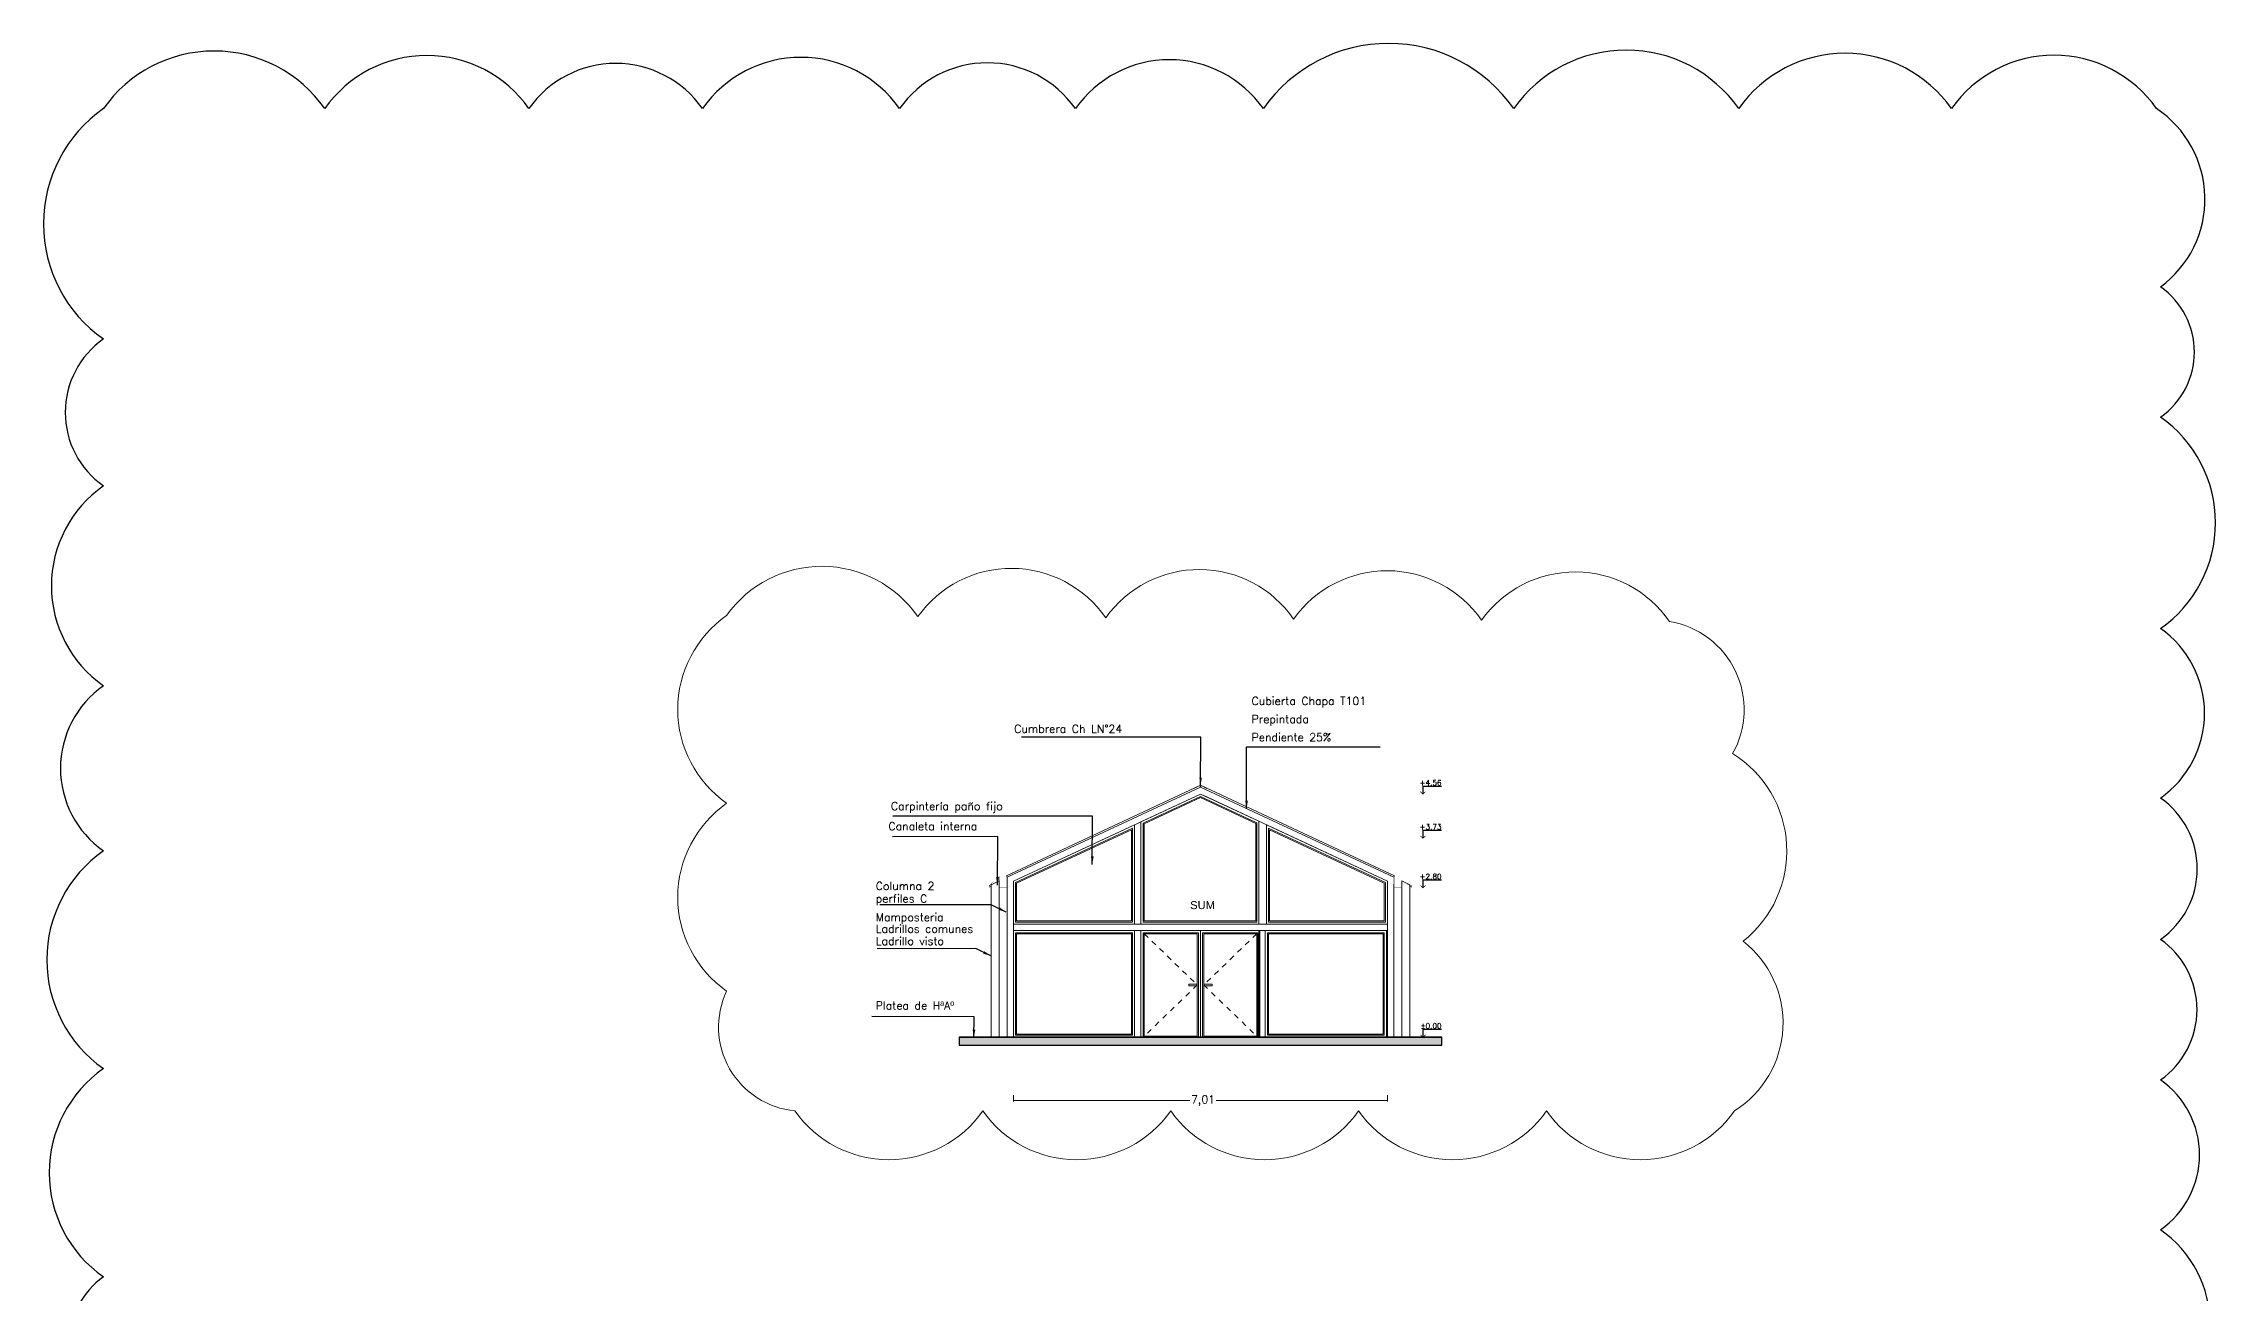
# Model space of a CAD drawing. Header units: metres. Extents: x 5593058 to 5593183, y 6971841 to 6972020.
# Drawn here: x 5593069.12 to 5593109.83, y 6971875.19 to 6971898.61 of the extents above; entities that cross this region are included whole.
import ezdxf
from ezdxf.enums import TextEntityAlignment as Align

# ---------------------------------------------------------------- set-up
doc = ezdxf.new("R2010")
doc.units = ezdxf.units.M
doc.header["$LTSCALE"] = 0.1
doc.header["$PDMODE"] = 35
doc.header["$PDSIZE"] = -3
doc.linetypes.add('DASHED2', pattern=[0.375, 0.25, -0.125])
for name, color, linetype, lineweight in [('0-COTAS', 9, 'Continuous', 0), ('A-PISOS', 252, 'Continuous', 0), ('A-PLANILLA LOCALES', 2, 'Continuous', 0)]:
    doc.layers.add(name, color=color, linetype=linetype, lineweight=lineweight)
for name, color, linetype in [('A - ABERTURAS.', 1, 'Continuous'), ('A - MUROS', 2, 'Continuous'), ('A - MUROS NUEVOS.', 4, 'Continuous'), ('A - TEXTOS', 1, 'Continuous'), ('A- HACH_MURO', 10, 'Continuous'), ('Borde Rio', 160, 'Continuous'), ('simb_cota nivel', 1, 'Continuous')]:
    doc.layers.add(name, color=color, linetype=linetype)
doc.styles.add('arial', font='arial.ttf')
doc.styles.add('COTAS', font='arial.ttf', dxfattribs={"width": 0.7})
doc.styles.add('ROMANS', font='romans')
doc.styles.get("Standard").update_dxf_attribs({"font": 'simplex.shx'})
doc.dimstyles.new('1-100', dxfattribs={"dimscale": 0.05, "dimtxt": 6, "dimasz": 3, "dimexe": 1.25, "dimexo": 0.625, "dimtad": 0, "dimzin": 1, "dimtxsty": 'COTAS', "dimcen": 0, "dimazin": 0, "dimtm": 1e-09, "dimtfac": 1, "dimtofl": 0, "dimtmove": 0, "dimatfit": 3, "dimfxl": 1.25, "dimarcsym": 0})
doc.dimstyles.new('EST-1.100', dxfattribs={"dimtxt": 0.15, "dimasz": 0.01, "dimexe": 0.015, "dimexo": 0, "dimgap": 0.05, "dimtad": 0, "dimtxsty": 'Standard', "dimblk": 'DOT', "dimcen": 0.02, "dimclrd": 256, "dimclre": 256, "dimclrt": 256, "dimazin": 0, "dimtfac": 1, "dimtmove": 0, "dimatfit": 3, "dimfxl": 0.1, "dimfxlon": 1, "dimlwd": -1, "dimlwe": -1, "dimarcsym": 0})

# ---------------------------------------------------------------- blocks, each defined once
blk = doc.blocks.new('_Dot')
at = {"color": 0, "linetype": 'ByBlock', "lineweight": -2}
blk.add_line((-0.5, 0), (-1, 0), dxfattribs=at)
at = {"color": 0, "linetype": 'ByBlock', "const_width": 0.5}
blk.add_lwpolyline([(-0.25, 0, 1), (0.25, 0, 1)], format="xyb", close=True, dxfattribs=at)
blk = doc.blocks.new('*D54')
at = {"layer": '0-COTAS', "transparency": 16777216}
for p, q in [((5593087.29882015, 6971878.892642497), (5593087.29882015, 6971878.777642497)), ((5593094.309283826, 6971878.892642497), (5593094.309283826, 6971878.777642497)), ((5593087.30882015, 6971878.792642497), (5593090.605893699, 6971878.792642497)), ((5593094.299283826, 6971878.792642497), (5593091.098750842, 6971878.792642497))]:
    blk.add_line(p, q, dxfattribs=at)
at = {"layer": 'Defpoints', "color": 0, "transparency": 16777216}
for p in [(5593087.29882015, 6971879.981041841), (5593094.309283826, 6971879.981041841), (5593094.309283826, 6971878.792642497)]:
    blk.add_point(p, dxfattribs=at)
at = {"layer": '0-COTAS', "transparency": 16777216, "xscale": 0.01, "yscale": 0.01, "zscale": 0.01, "rotation": 180}
blk.add_blockref('_Dot', (5593087.29882015, 6971878.792642497), dxfattribs=at)
at = {"layer": '0-COTAS', "transparency": 16777216, "xscale": 0.01, "yscale": 0.01, "zscale": 0.01}
blk.add_blockref('_Dot', (5593094.309283826, 6971878.792642497), dxfattribs=at)
at = {"layer": '0-COTAS', "transparency": 16777216, "insert": (5593090.85232227, 6971878.792642497), "char_height": 0.15, "attachment_point": 5}
blk.add_mtext('7,01', dxfattribs=at)
blk = doc.blocks.new('puerta acceso ppal')
at = {"layer": 'A-PISOS'}
for points in [[(0, 2), (1.115231838077307, 2), (1.115231838077307, -9.313225746154785e-10), (0, -9.313225746154785e-10)], [(0.0400000000372529, 1.959999999962747), (1.075231838040054, 1.959999999962747), (1.075231838040054, -9.313225746154785e-10), (0.0400000000372529, -9.313225746154785e-10)], [(0.05999999959021807, 1.940000000409782), (1.055231838487089, 1.940000000409782), (1.055231838487089, 0.01999999862164259), (0.05999999959021807, 0.01999999862164259)], [(1.055231838487089, 0.9948406299808994), (0.897828470915556, 0.994837608304806), (0.897828470915556, 0.9651563473744318), (1.055231838487089, 0.9651593690505251)]]:
    blk.add_lwpolyline(points, close=True, dxfattribs=at)
at = {"layer": 'A-PISOS', "linetype": 'DASHED2'}
blk.add_lwpolyline([(0.05999999959021807, 1.940000000409782), (1.055231838487089, 0.9799999995157123), (0.05999999959021807, 0.01999999862164259)], dxfattribs=at)
blk = doc.blocks.new('paño fijo')
at = {"layer": 'A-PISOS'}
for points in [[(0, 0), (2.270000010728836, 0), (2.270000010728836, -1.999999999068677), (0, -1.999999999068677)], [(0.0400000000372529, -0.0400000000372529), (2.230000010691583, -0.0400000000372529), (2.230000010691583, -1.959999999031425), (0.0400000000372529, -1.959999999031425)], [(0.05999999959021807, -0.05999999959021807), (2.210000011138618, -0.05999999959021807), (2.210000011138618, -1.939999999478459), (0.05999999959021807, -1.939999999478459)]]:
    blk.add_lwpolyline(points, close=True, dxfattribs=at)
blk = doc.blocks.new('paño fijo 2')
at = {"layer": 'A-PISOS'}
blk.add_lwpolyline([(-2.270000006072223, -1.058518532663584), (-2.270000004209578, -1.862069728784263), (6.51925802230835e-09, -1.86206972040236), (0, 0), (-2.270000006072223, -1.058518532663584)], dxfattribs=at)
for points in [[(-2.23000000603497, -1.084001341834664), (-2.230000004172325, -1.82206972874701), (-0.03999999351799488, -1.822069720365107), (-0.0400000000372529, -0.06278742663562298)], [(-2.210000006482005, -1.096742746420205), (-2.21000000461936, -1.802069728262722), (-0.05999999307096004, -1.802069720812142), (-0.05999999959021807, -0.09418113995343447)]]:
    blk.add_lwpolyline(points, close=True, dxfattribs=at)
blk = doc.blocks.new('paño fijo 3')
at = {"layer": 'A-PISOS'}
blk.add_lwpolyline([(-1.115231831558049, -2.438067873008549), (1.094768169336021, -2.438067864626646), (1.09476816188544, -0.5104988478124142), (0, 0), (-1.115231837145984, -0.5200412170961499), (-1.115231831558049, -2.438067873008549)], dxfattribs=at)
for points in [[(-1.075231831520796, -2.398067872971296), (1.054768169298768, -2.398067864589393), (1.054768161848187, -0.5359816569834948), (0, -0.04413511790335178), (-1.075231837108731, -0.5455240262672305)], [(-1.055231831967831, -2.378067873418331), (1.034768169745803, -2.378067865036428), (1.034768162295222, -0.548723061569035), (0, -0.06620267685502768), (-1.055231837555766, -0.5582654308527708)]]:
    blk.add_lwpolyline(points, close=True, dxfattribs=at)
blk = doc.blocks.new('ref-nivel-co')
at = {"linetype": 'ByBlock'}
blk.add_line((-6.661338147750939e-18, 0.003000000000000043), (0, 7.105427357601002e-17), dxfattribs=at)
at = {"const_width": 0.00025}
blk.add_lwpolyline([(-0.0009750000000000058, 0.0009040375655910099), (0, 7.107378921511475e-17), (0.0009749999999999983, 0.0009040375655910099)], dxfattribs=at)
blk.add_lwpolyline([(-6.661338147750939e-18, 0.003000000000000043), (0.006999999999999997, 0.003000000000000043)])
blk.add_attdef('NIVEL', text='', height=0.002).set_placement((0.006999999999999997, 0.003262265530143154), align=Align.RIGHT)

msp = doc.modelspace()

# ---------------------------------------------------------------- hatches: boundary and pattern name
at = {"layer": 'A - MUROS'}
h = msp.add_hatch(color=256, dxfattribs=at)
h.dxf.hatch_style = 1
h.paths.add_polyline_path([(5593095.329283828, 6971879.98104184), (5593090.177216154, 6971879.98104184), (5593090.17721614, 6971879.981041832), (5593090.096506075, 6971879.981041832), (5593086.278820148, 6971879.98104184), (5593086.278820148, 6971879.831041836), (5593095.329283827, 6971879.831041836)])

# ---------------------------------------------------------------- linework, layer by layer
at = {"layer": '0-COTAS'}
for p, q in [((5593087.166142408, 6971883.008231074), (5593090.791373438, 6971884.698704301)), ((5593087.178820143, 6971882.98104146), (5593090.804051989, 6971884.671515068)), ((5593090.804051989, 6971884.671515068), (5593090.791373439, 6971884.698704302)), ((5593090.804051989, 6971884.671515068), (5593090.816730538, 6971884.698704301)), ((5593094.429283839, 6971882.981041458), (5593090.804051988, 6971884.671515068)), ((5593094.441962237, 6971883.008230763), (5593090.816730537, 6971884.698704301)), ((5593087.028820143, 6971882.911095302), (5593086.878820143, 6971882.841149143)), ((5593087.028820148, 6971879.98104184), (5593087.028820143, 6971882.911095302)), ((5593087.178820957, 6971882.98104184), (5593087.166142408, 6971883.008231074)), ((5593094.429283832, 6971882.981041444), (5593094.441962388, 6971883.008230692)), ((5593094.579283828, 6971879.98104184), (5593094.579283833, 6971882.911095302)), ((5593094.579283833, 6971882.911095302), (5593094.729283833, 6971882.841149143)), ((5593086.878820147, 6971879.98104184), (5593086.878820143, 6971882.841149143)), ((5593094.729283827, 6971879.98104184), (5593094.729283833, 6971882.841149143))]:
    msp.add_line(p, q, dxfattribs=at)
at = {"layer": '0-COTAS', "flags": 128}
msp.add_lwpolyline([(5593081.9231775, 6971887.888241458, 0.52056705), (5593081.9231775, 6971884.366358133, 0.52056705), (5593081.9231775, 6971880.844474809, 0.52056705), (5593083.202642786, 6971878.602056771, 0.52056705), (5593086.72452611, 6971878.602056771, 0.52056705), (5593090.246409435, 6971878.602056771, 0.52056705), (5593093.768292759, 6971878.602056771, 0.52056705), (5593097.290176083, 6971878.602056771, 0.52056705), (5593100.812059407, 6971878.602056771, 0.52056705), (5593100.97279121, 6971881.781589081, 0.52056705), (5593100.777353276, 6971885.298045559, 0.52056705), (5593099.59344767, 6971887.77618612, 0.52056705), (5593096.071635159, 6971887.798519558, 0.52056705), (5593092.549822647, 6971887.820852997, 0.52056705), (5593089.028010136, 6971887.843186435, 0.52056705), (5593085.506197623, 6971887.865519874, 0.52056705)], format="xyb", close=True, dxfattribs=at)
msp.add_lwpolyline([(5593090.677003163, 6971884.646162057), (5593090.803844866, 6971884.705145914), (5593090.92547473, 6971884.646921338)], dxfattribs=at)
at = {"layer": '0-COTAS', "const_width": 0.01, "flags": 128}
for points in [[(5593087.268771822, 6971883.024732136), (5593087.178820957, 6971882.98104184), (5593087.178820957, 6971882.78104184), (5593087.028820958, 6971882.78104184), (5593087.028820957, 6971882.908184905), (5593086.842622668, 6971882.817745992), (5593086.842622668, 6971882.797745992), (5593086.857622667, 6971882.797745992), (5593086.871764803, 6971882.811888128)], [(5593094.339332154, 6971883.024732136), (5593094.429283018, 6971882.98104184), (5593094.429283018, 6971882.78104184), (5593094.579283018, 6971882.78104184), (5593094.579283019, 6971882.908184905), (5593094.765481308, 6971882.817745992), (5593094.765481308, 6971882.797745992), (5593094.750481308, 6971882.797745992), (5593094.736339172, 6971882.811888128)]]:
    msp.add_lwpolyline(points, dxfattribs=at)
at = {"layer": 'A- HACH_MURO', "flags": 128}
msp.add_lwpolyline([(5593108.796671448, 6971872.784577161, 0.52056705), (5593108.796671448, 6971876.371506147, 0.52056705), (5593108.796671448, 6971879.182857293, 0.52056705), (5593108.796671448, 6971881.814555638, 0.52056705), (5593108.796671448, 6971884.464780906, 0.52056705), (5593108.796671448, 6971887.644190528, 0.52056705), (5593108.796671448, 6971891.6069097, 0.52056705), (5593108.796671448, 6971894.046555336, 0.52056705), (5593108.723163947, 6971897.389441601, 0.52056705), (5593104.878608615, 6971897.389441601, 0.52056705), (5593100.892183735, 6971897.389441601, 0.52056705), (5593096.677673469, 6971897.389441601, 0.52056705), (5593091.982192613, 6971897.389441601, 0.52056705), (5593088.459013748, 6971897.389441601, 0.52056705), (5593085.163263802, 6971897.389441601, 0.52056705), (5593081.470279123, 6971897.389441601, 0.52056705), (5593078.217710038, 6971897.389441601, 0.52056705), (5593074.391171044, 6971897.389441601, 0.52056705), (5593070.243312868, 6971897.389441601, 0.52056705), (5593070.243312868, 6971893.070772099, 0.52056705), (5593070.243312868, 6971890.31697112, 0.52056705), (5593070.243312868, 6971886.570302129, 0.52056705), (5593070.243312868, 6971883.474482481, 0.52056705), (5593070.243312868, 6971879.39352653, 0.52056705), (5593070.243312868, 6971875.487919881, 0.52056705), (5593070.243312868, 6971873.053453031, 0.52056705)], format="xyb", dxfattribs=at)
at = {"layer": 'A-PISOS'}
for p, q in [((5593087.298820146, 6971882.101041839), (5593094.309283829, 6971882.10104184)), ((5593087.298820146, 6971881.98104184), (5593094.309283829, 6971881.981041841)), ((5593090.804051988, 6971881.981041841), (5593090.804051988, 6971879.981041841))]:
    msp.add_line(p, q, dxfattribs=at)
for points in [[(5593090.804051988, 6971884.539109712), (5593087.298820144, 6971882.904593036)], [(5593090.851376014, 6971884.517042154), (5593094.309283831, 6971882.904593036)], [(5593089.687893702, 6971884.151041838), (5593089.688820151, 6971884.151041838)], [(5593089.688820151, 6971884.019068495), (5593089.688820156, 6971882.101041839), (5593089.568820157, 6971882.101041839), (5593089.568820151, 6971883.963111568)], [(5593087.298820144, 6971882.904593036), (5593087.29882015, 6971879.981041841), (5593087.178820151, 6971879.981041841), (5593087.178820143, 6971882.98104184)], [(5593094.309283831, 6971882.904593036), (5593094.309283826, 6971879.981041841), (5593094.429283825, 6971879.981041841), (5593094.429283832, 6971882.848636108)]]:
    msp.add_lwpolyline(points, dxfattribs=at)
for points in [[(5593089.568820157, 6971879.981041841), (5593089.568820149, 6971881.981041841), (5593089.68882015, 6971881.981041841), (5593089.688820156, 6971879.981041841)], [(5593091.898820157, 6971879.981041841), (5593091.89882015, 6971881.981041842), (5593092.018820151, 6971881.981041842), (5593092.018820156, 6971879.981041841)]]:
    msp.add_lwpolyline(points, close=True, dxfattribs=at)
at = {"layer": 'Borde Rio', "color": 3}
msp.add_line((5593086.278820148, 6971879.981041837), (5593095.329283827, 6971879.98104184), dxfattribs=at)
at = {"layer": 'Borde Rio', "color": 3, "flags": 128}
msp.add_lwpolyline([(5593086.278820148, 6971879.981041837), (5593086.278820148, 6971879.831041836), (5593095.329283827, 6971879.831041836), (5593095.329283828, 6971879.98104184), (5593086.278820148, 6971879.98104184)], dxfattribs=at)

# ---------------------------------------------------------------- block references
at = {"layer": 'A - ABERTURAS.'}
msp.add_blockref('puerta acceso ppal', (5593089.68882015, 6971879.981041841), dxfattribs=at)
at = {"layer": 'A - ABERTURAS.', "xscale": -1}
msp.add_blockref('puerta acceso ppal', (5593091.919283826, 6971879.981041841), dxfattribs=at)
at = {"layer": 'A - MUROS NUEVOS.', "color": 1}
for name, p in [('paño fijo 3', (5593090.804051988, 6971884.539109712)), ('paño fijo 2', (5593089.568820151, 6971883.963111568)), ('paño fijo', (5593087.298820146, 6971881.98104184)), ('paño fijo', (5593092.018820151, 6971881.981041841))]:
    msp.add_blockref(name, p, dxfattribs=at)
at = {"layer": 'A - MUROS NUEVOS.', "color": 1, "xscale": -1}
msp.add_blockref('paño fijo 2', (5593092.039283825, 6971883.963111568), dxfattribs=at)
at = {"layer": 'simb_cota nivel', "xscale": 50, "yscale": 50, "zscale": 50}
for p, values in [((5593094.972626027, 6971884.539109709), {'NIVEL': '+4.56'}), ((5593094.972626027, 6971883.711305392), {'NIVEL': '+3.73'}), ((5593094.972626027, 6971882.781041833), {'NIVEL': '+2.80'}), ((5593094.972626029, 6971879.981041833), {'NIVEL': '%%p0.00'})]:
    msp.add_blockref('ref-nivel-co', p, dxfattribs=at).add_auto_attribs(values)

# ---------------------------------------------------------------- texts
at = {"layer": 'A - TEXTOS', "color": 252, "lineweight": 15, "ltscale": 0.08, "style": 'ROMANS'}
for s, p in [('Cubierta Chapa T101', (5593091.761958582, 6971886.209680569)), ('Cumbrera Ch LN°24 ', (5593087.31234118, 6971885.687918605)), ('Prepintada ', (5593091.761958582, 6971885.870822849)), ('Pendiente 25%%%', (5593091.761958582, 6971885.529277365)), ('Carpintería paño fijo', (5593085.002643523, 6971884.239650222)), ('Canaleta interna', (5593084.955388385, 6971883.862114021)), ('Columna 2 ', (5593084.717662531, 6971882.742055626)), ('perfiles C', (5593084.717662531, 6971882.504453494)), ('Mamposteria ', (5593084.717662531, 6971882.155476076)), ('Ladrillos comunes', (5593084.717662531, 6971881.940149209)), ('Ladrillo visto', (5593084.717662531, 6971881.709972338)), ('Platea de HªAº', (5593084.717662531, 6971880.49968797))]:
    msp.add_text(s, height=0.15, dxfattribs=at).set_placement(p)
at = {"layer": 'A-PLANILLA LOCALES', "style": 'arial'}
msp.add_text('SUM', height=0.15, dxfattribs=at).set_placement((5593090.610507445, 6971882.383216077))

# ---------------------------------------------------------------- dimensions: what is measured, and where the dimension line sits
at = {"layer": '0-COTAS'}
dim = msp.add_linear_dim(base=(5593094.309283826, 6971878.792642497), p1=(5593087.29882015, 6971879.981041841), p2=(5593094.309283826, 6971879.981041841), dimstyle='EST-1.100', dxfattribs=at)
dim.commit()
dim.dimension.update_dxf_attribs({"geometry": '*D54', "text_midpoint": (5593090.85232227, 6971878.792642497), "dimtype": 160})

# ---------------------------------------------------------------- leaders
at = {"color": 252, "lineweight": 15, "ltscale": 0.08}
for points in [[(5593090.80515598, 6971884.699726179), (5593090.813055931, 6971885.605365406), (5593087.448456123, 6971885.605365406)], [(5593091.667695809, 6971884.266195856), (5593091.667695809, 6971885.427299821), (5593094.173807132, 6971885.427299821)], [(5593088.77572758, 6971883.219478311), (5593088.781500226, 6971884.127384975), (5593085.037542743, 6971884.124860289)], [(5593086.997247476, 6971882.834177929), (5593087.003020122, 6971883.742084593), (5593085.032151273, 6971883.740755565)], [(5593087.162465747, 6971882.32770753), (5593086.88196228, 6971882.463028054), (5593084.797327823, 6971882.461699026)], [(5593086.875619847, 6971881.506207755), (5593086.595116381, 6971881.641528279), (5593084.746820369, 6971881.640298978)], [(5593086.557736401, 6971879.970606404), (5593086.560230002, 6971880.362793396), (5593084.646470334, 6971880.367918741)]]:
    msp.add_leader(points, dimstyle='1-100', override={"dimgap": 0.625, "dimtad": 0}, dxfattribs=at)

doc.saveas('drawing.dxf')
